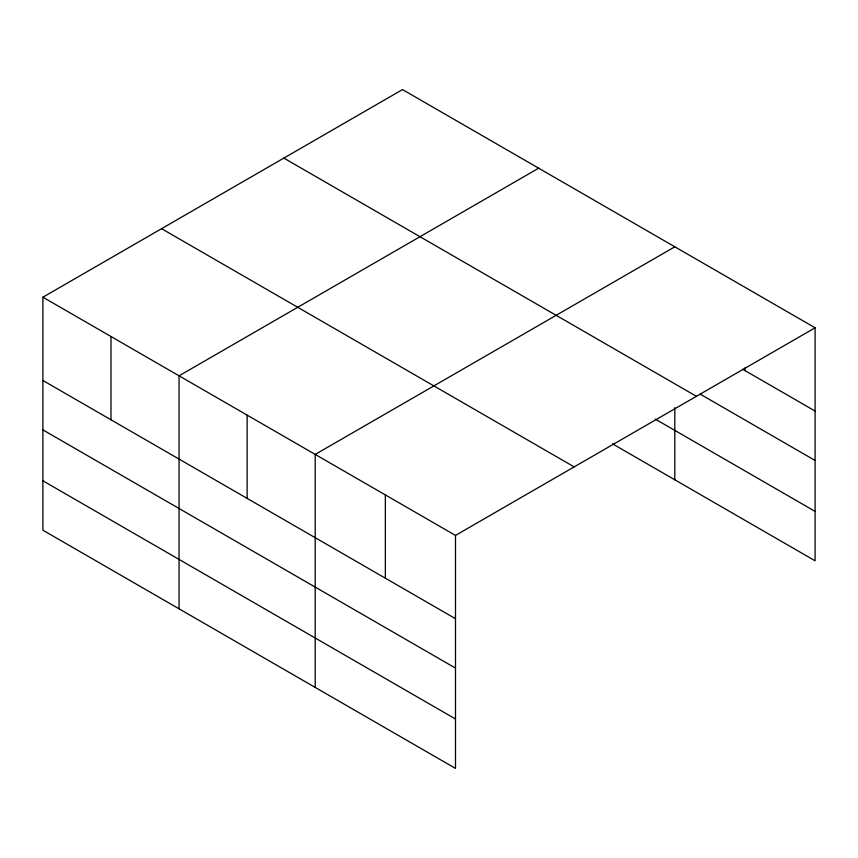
<?xml version="1.0" encoding="UTF-8"?>
<svg xmlns="http://www.w3.org/2000/svg" width="858" height="858" viewBox="0 0 858 858"><rect width="100%" height="100%" fill="white"/><g stroke="black" fill="none" stroke-linecap="round" stroke-linejoin="round"><path stroke-width="1.29" d="M42.9 297.2L455.491 535.413L455.491 768.414L42.9 530.212L42.9 297.2L402.509 89.586L815.1 327.788L815.1 560.8L612.515 443.833M538.663 168.189L179.054 375.815L179.054 608.815M674.817 246.804L315.208 454.418L315.208 687.43M455.491 535.413L815.1 327.788M742.663 369.24L815.1 411.068M700.117 394.09L815.1 460.478M283.837 158.097L696.428 396.31M655.201 419.069L815.1 511.389M161.572 228.689L574.163 466.891M42.9 380.48L455.491 618.682M42.9 429.89L455.491 668.092M42.9 480.802L455.491 719.004M744.959 367.932L744.959 370.57M674.817 407.625L674.817 479.804M385.349 494.916L385.349 578.185M247.136 415.111L247.136 498.391M110.982 336.508L110.982 419.776"/></g></svg>
